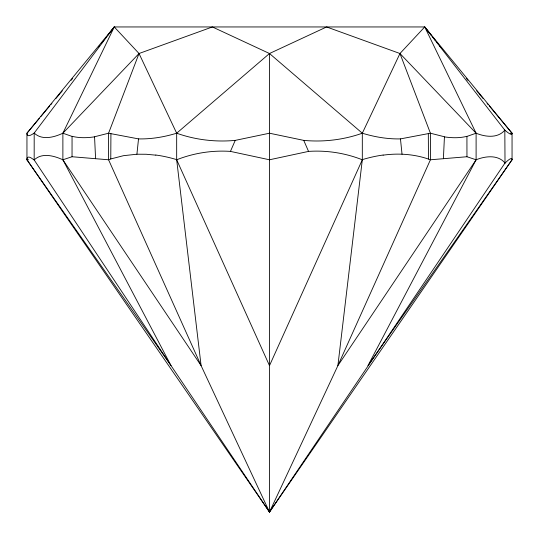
<?xml version="1.0" encoding="UTF-8"?>
<svg xmlns="http://www.w3.org/2000/svg" width="539" height="539" viewBox="0 0 539 539"><rect width="100%" height="100%" fill="white"/><g stroke="black" fill="none" stroke-linecap="round" stroke-linejoin="round"><path stroke-width="0.81" d="M443.402 158.695L444.439 136.765L430.418 133.214L400.464 138.894C387.541 139.19 374.652 136.98 362.316 133.214L269.493 53.516L212.386 26.95L139.028 53.516L108.575 133.214L108.575 159.78L201.094 365.631L269.493 512.05L337.892 365.631L362.316 159.78L362.316 133.214L399.965 53.516L424.732 26.95L504.821 130.148L505.016 163L269.493 512.05L171.045 365.631L26.95 159.78L27.058 158.594A515.412 26.168 56.4 0 1 30.986 157.833L34.173 159.942C42.015 152.342 54.143 155.798 62.881 159.78L72.037 156.741L72.058 136.414L62.881 133.214C54.169 137.283 42.022 140.659 34.193 133.045A531.353 26.007 -53.4 0 1 27.954 135.532L27.199 134.73L26.95 133.214L114.261 26.95L424.732 26.95L512.05 133.214L512.05 159.78L269.493 512.05L26.95 159.78L26.95 133.214L39.421 118.27M504.821 130.148C497.76 138.624 485.208 136.953 476.105 133.214L399.965 53.516L326.607 26.95L269.493 53.516L269.493 512.05M72.037 156.741L108.575 159.78L110.771 158.958L110.926 133.659M269.493 53.516L176.671 133.214C164.341 136.98 151.452 139.19 138.523 138.894L136.906 154.221L123.492 155.683L110.771 158.958M230.443 151.398L269.493 159.78L308.544 151.398C326.802 150.165 345.297 153.063 362.316 159.78L269.493 365.631L176.671 159.78L176.671 133.214L139.028 53.516L114.261 26.95L62.881 133.214L62.881 159.78L201.094 365.631L176.671 159.78C193.69 153.063 212.191 150.165 230.443 151.398L235.233 140.383L269.493 133.214L303.753 140.383C323.494 142.249 343.626 139.844 362.316 133.214M431.227 35.251L424.732 26.95L476.105 133.214L476.105 159.78L367.948 365.631L512.05 159.78M505.016 163C497.942 154.45 485.295 156.081 476.105 159.78L337.892 365.631L430.418 159.78L430.418 133.214L399.965 53.516M98.664 46.873L99.533 45.768M101.265 43.551L102.134 42.446M102.996 41.341L103.865 40.23M105.597 38.02L106.466 36.915M107.76 35.251L114.261 26.95L34.193 133.045L34.173 159.942L171.045 365.631L62.881 159.78M40.984 116.404L49.817 105.819M50.855 104.573L51.892 103.326M56.049 98.347L60.206 93.362M60.732 92.742L62.288 90.875M71.121 80.291L72.684 78.418M62.881 133.214L139.028 53.516M476.105 133.214L466.929 136.414L466.956 156.741L476.105 159.78M383.114 155.158C398.934 152.975 415.401 154.154 430.418 159.78L466.956 156.741M235.233 140.383C215.499 142.249 195.361 139.844 176.671 133.214M136.906 154.221L146.204 154.262L155.852 155.158M510.366 133.214L512.05 133.214L489.183 105.819M26.95 159.78L28.574 159.78M138.523 138.894L108.575 133.214L94.554 136.765L95.592 158.695M466.316 78.418L467.872 80.291M476.705 90.875L478.268 92.742M478.787 93.362L482.944 98.347M487.101 103.326L488.139 104.573M432.527 36.915L433.396 38.02M434.259 39.125L435.128 40.23M436.859 42.446L437.729 43.551M439.46 45.768L440.323 46.873M303.753 140.383L308.544 151.398M400.464 138.894L402.033 154.215M428.323 133.611L428.465 159.052M504.827 163.283A537.821 18.724 -56 0 1 512.124 159.672M94.507 136.839A311.394 96.69 -50.5 0 1 72.145 136.306M155.784 155.023A176.576 88.255 45.6 0 1 176.61 159.611M362.376 159.611A176.57 88.255 -45.6 0 1 383.182 155.023M466.868 136.327A311.401 96.71 50.5 0 1 444.527 136.893M512.03 133.187A559.192 18.643 52.5 0 1 504.713 130.007"/></g></svg>
